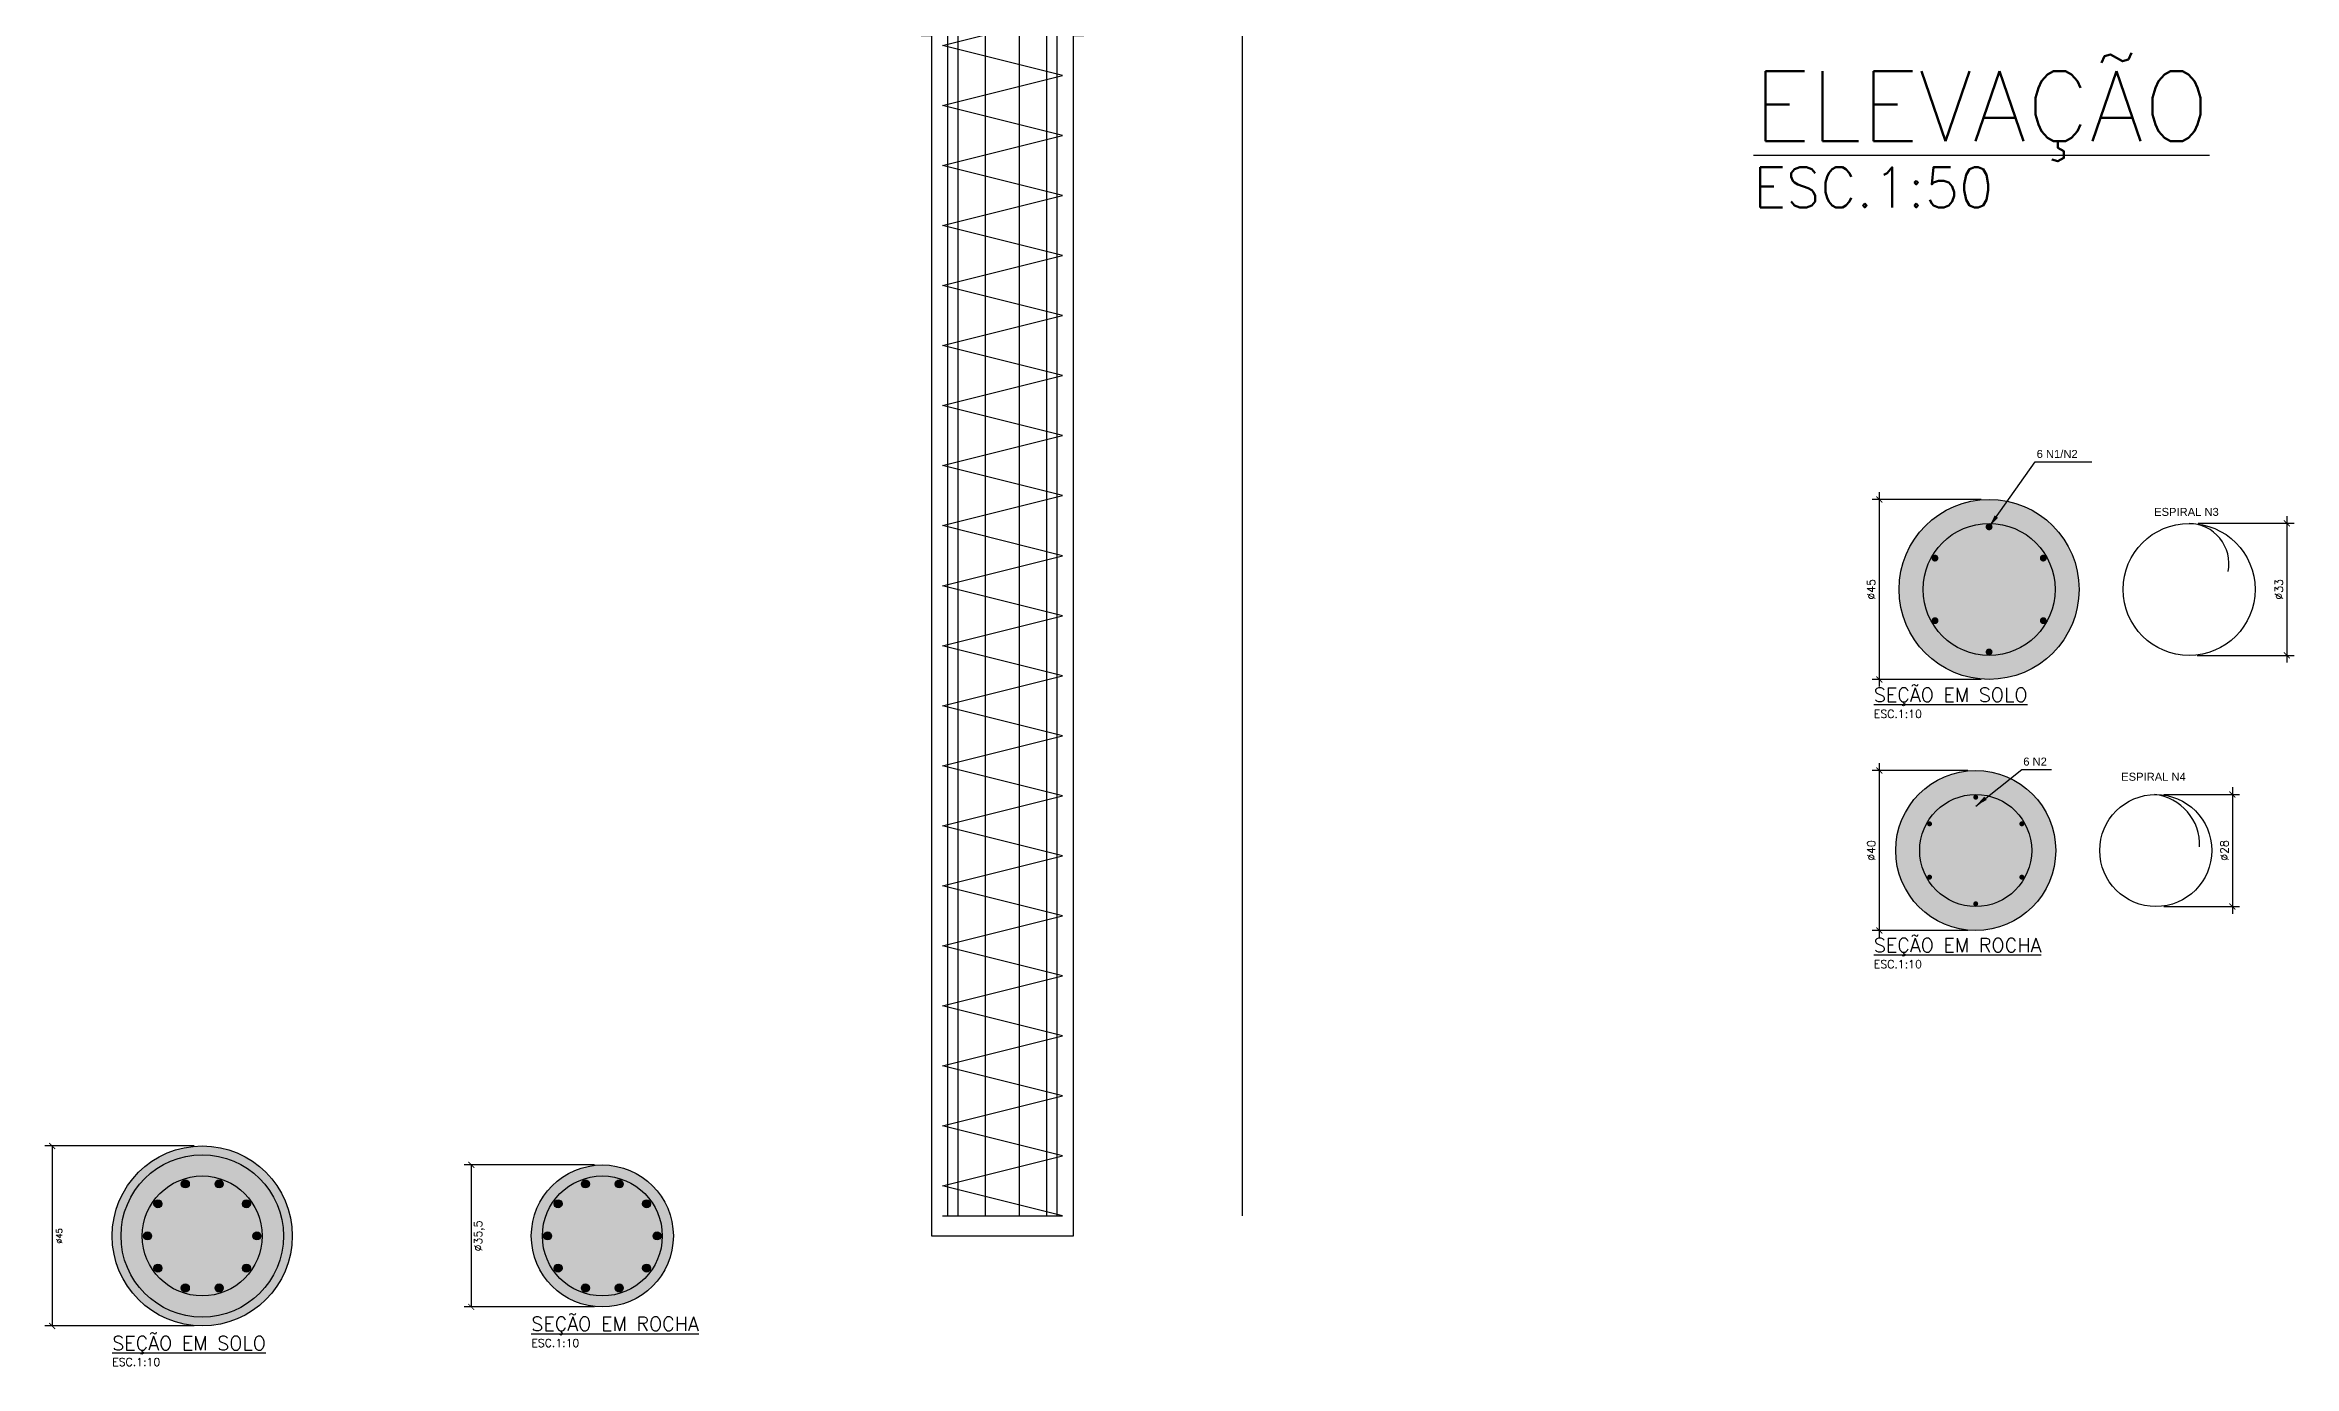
# Model space of a CAD drawing. Header units: millimetres. Extents: x -393 to 8753, y -325 to 18176.
# Drawn here: x -393 to 5228, y -325 to 2976 of the extents above; entities that cross this region are included whole.
import ezdxf

# ---------------------------------------------------------------- set-up
doc = ezdxf.new("R2010")
doc.units = ezdxf.units.MM
for name, color, linetype in [('ARMADURA', 4, 'Continuous'), ('CIVIL-254', 254, 'Continuous'), ('CIVIL-DIM', 1, 'Continuous'), ('CIVIL-FERRO-CORTE', 4, 'Continuous'), ('CIVIL-TX2', 2, 'Continuous'), ('CIVIL-TX5', 5, 'Continuous'), ('FERRO_05', 5, 'Continuous'), ('FORMA_02', 2, 'Continuous'), ('PERFIL', 3, 'Continuous'), ('REVESTIMENTO', 1, 'Continuous')]:
    doc.layers.add(name, color=color, linetype=linetype)
doc.styles.add('140CL-1_10', font='romans.shx', dxfattribs={"height": 35})
doc.styles.add('140CL-1_50', font='romans.shx', dxfattribs={"height": 175})
doc.styles.add('80CL-1_10', font='romans.shx')
doc.styles.add('80CL-1_25', font='romans.shx', dxfattribs={"height": 50})
doc.styles.add('80CL-1_50', font='romans.shx', dxfattribs={"height": 100})
doc.styles.add('ARIAL NORMAL 12.5', font='arial.ttf', dxfattribs={"height": 25})
doc.dimstyles.new('TICK-1_10', dxfattribs={"dimscale": 10, "dimtxt": 2, "dimasz": 1.5, "dimexe": 1.8, "dimexo": 2, "dimgap": 1, "dimtad": 1, "dimlfac": 0.1, "dimtxsty": '80CL-1_10', "dimblk": 'ARCHTICK', "dimcen": -2, "dimdle": 1.8, "dimclrd": 1, "dimclre": 1, "dimclrt": 2, "dimadec": 4, "dimazin": 2, "dimtfac": 1, "dimtmove": 2, "dimatfit": 3, "dimlwd": -1})
doc.dimstyles.new('TICK-1_25', dxfattribs={"dimscale": 25, "dimtxt": 50, "dimasz": 1.5, "dimexe": 1.8, "dimexo": 2, "dimgap": 1, "dimtad": 1, "dimdec": 1, "dimlfac": 0.1, "dimtxsty": '80CL-1_25', "dimblk": 'ARCHTICK', "dimcen": -2, "dimdle": 1.8, "dimclrd": 1, "dimclre": 1, "dimclrt": 2, "dimadec": 4, "dimazin": 2, "dimtfac": 1, "dimtdec": 1, "dimtmove": 2, "dimatfit": 3, "dimlwd": -1})

# ---------------------------------------------------------------- blocks, each defined once
blk = doc.blocks.new('_ArchTick')
at = {"color": 0, "linetype": 'ByBlock', "const_width": 0.15}
blk.add_lwpolyline([(-0.5, -0.5), (0.5, 0.5)], dxfattribs=at)
blk = doc.blocks.new('*D28')
at = {"layer": 'CIVIL-DIM', "color": 1, "transparency": 16777216}
blk.add_line((4191.5, 1858.7), (4191.5, 1372.7), dxfattribs=at)
at = {"layer": 'CIVIL-DIM', "color": 1, "lineweight": -2, "transparency": 16777216}
for p, q in [((4445.9, 1840.7), (4173.5, 1840.7)), ((4445.9, 1390.7), (4173.5, 1390.7))]:
    blk.add_line(p, q, dxfattribs=at)
at = {"layer": 'Defpoints', "color": 0, "transparency": 16777216}
for p in [(4465.9, 1840.7), (4191.5, 1390.7), (4465.9, 1390.7)]:
    blk.add_point(p, dxfattribs=at)
at = {"layer": 'CIVIL-DIM', "color": 1, "transparency": 16777216, "xscale": 15, "yscale": 15, "zscale": 15}
for p, rotation in [((4191.5, 1840.7), 90), ((4191.5, 1390.7), 270)]:
    blk.add_blockref('_ArchTick', p, dxfattribs=dict(at, rotation=rotation))
at = {"layer": 'CIVIL-DIM', "color": 2, "transparency": 16777216, "insert": (4171.5, 1615.7), "char_height": 20, "attachment_point": 5, "rotation": 90, "style": '80CL-1_10'}
blk.add_mtext('%%C45', dxfattribs=at)
blk = doc.blocks.new('*D29')
at = {"layer": 'CIVIL-DIM', "color": 1, "transparency": 16777216}
blk.add_line((5210, 1798.9), (5210, 1432.7), dxfattribs=at)
at = {"layer": 'CIVIL-DIM', "color": 1, "lineweight": -2, "transparency": 16777216}
for p, q in [((4988.2, 1780.9), (5228, 1780.9)), ((4985.9, 1450.7), (5228, 1450.7))]:
    blk.add_line(p, q, dxfattribs=at)
at = {"layer": 'Defpoints', "color": 0, "transparency": 16777216}
for p in [(4968.2, 1780.9), (4965.9, 1450.7), (5210, 1450.7)]:
    blk.add_point(p, dxfattribs=at)
at = {"layer": 'CIVIL-DIM', "color": 1, "transparency": 16777216, "xscale": 15, "yscale": 15, "zscale": 15}
for p, rotation in [((5210, 1780.9), 90), ((5210, 1450.7), 270)]:
    blk.add_blockref('_ArchTick', p, dxfattribs=dict(at, rotation=rotation))
at = {"layer": 'CIVIL-DIM', "color": 2, "transparency": 16777216, "insert": (5190, 1615.8), "char_height": 20, "attachment_point": 5, "rotation": 90, "style": '80CL-1_10'}
blk.add_mtext('%%C33', dxfattribs=at)
blk = doc.blocks.new('*U25')
at = {"layer": 'CIVIL-FERRO-CORTE', "const_width": 8.53}
blk.add_lwpolyline([(-4.3, 0, 1), (4.3, 0, 1)], format="xyb", close=True, dxfattribs=at)
blk = doc.blocks.new('*U24')
at = {"layer": 'CIVIL-DIM', "color": 0, "linetype": 'ByBlock', "lineweight": -2, "transparency": 16777216}
blk.add_blockref('*U25', (910259.8, -387124.4), dxfattribs=at)
for p, rotation in [((910124.5, -387202.5), 60), ((910395.2, -387202.5), 300), ((910124.5, -387358.8), 120), ((910395.2, -387358.8), 239.9999999999999), ((910259.8, -387437), 180)]:
    blk.add_blockref('*U25', p, dxfattribs=dict(at, rotation=rotation))
blk = doc.blocks.new('*D30')
at = {"layer": 'CIVIL-DIM', "color": 1, "transparency": 16777216}
blk.add_line((4191.5, 1181.2), (4191.5, 745.2), dxfattribs=at)
at = {"layer": 'CIVIL-DIM', "color": 1, "lineweight": -2, "transparency": 16777216}
for p, q in [((4412.5, 1163.2), (4173.5, 1163.2)), ((4412.5, 763.2), (4173.5, 763.2))]:
    blk.add_line(p, q, dxfattribs=at)
at = {"layer": 'Defpoints', "color": 0, "transparency": 16777216}
for p in [(4432.5, 1163.2), (4191.5, 763.2), (4432.5, 763.2)]:
    blk.add_point(p, dxfattribs=at)
at = {"layer": 'CIVIL-DIM', "color": 1, "transparency": 16777216, "xscale": 15, "yscale": 15, "zscale": 15}
for p, rotation in [((4191.5, 1163.2), 90), ((4191.5, 763.2), 270)]:
    blk.add_blockref('_ArchTick', p, dxfattribs=dict(at, rotation=rotation))
at = {"layer": 'CIVIL-DIM', "color": 2, "transparency": 16777216, "insert": (4171.5, 963.2), "char_height": 20, "attachment_point": 5, "rotation": 90, "style": '80CL-1_10'}
blk.add_mtext('%%C40', dxfattribs=at)
blk = doc.blocks.new('*D31')
at = {"layer": 'CIVIL-DIM', "color": 1, "lineweight": -2, "transparency": 16777216}
for p, q in [((4902.5, 1103.2), (5092, 1103.2)), ((4902.5, 823.2), (5092, 823.2))]:
    blk.add_line(p, q, dxfattribs=at)
at = {"layer": 'CIVIL-DIM', "color": 1, "transparency": 16777216}
blk.add_line((5074, 1121.2), (5074, 805.2), dxfattribs=at)
at = {"layer": 'Defpoints', "color": 0, "transparency": 16777216}
for p in [(4882.5, 1103.2), (4882.5, 823.2), (5074, 823.2)]:
    blk.add_point(p, dxfattribs=at)
at = {"layer": 'CIVIL-DIM', "color": 1, "transparency": 16777216, "xscale": 15, "yscale": 15, "zscale": 15}
for p, rotation in [((5074, 1103.2), 90), ((5074, 823.2), 270)]:
    blk.add_blockref('_ArchTick', p, dxfattribs=dict(at, rotation=rotation))
at = {"layer": 'CIVIL-DIM', "color": 2, "transparency": 16777216, "insert": (5054, 963.2), "char_height": 20, "attachment_point": 5, "rotation": 90, "style": '80CL-1_10'}
blk.add_mtext('%%C28', dxfattribs=at)
blk = doc.blocks.new('*U26')
at = {"layer": 'CIVIL-FERRO-CORTE', "const_width": 6.11}
blk.add_lwpolyline([(3.1, 0, 1), (-3.1, 0, 1)], format="xyb", close=True, dxfattribs=at)
blk = doc.blocks.new('*U27')
at = {"color": 0, "linetype": 'ByBlock', "lineweight": -2, "transparency": 16777216}
for p, rotation in [((6917.9, 5573.6), 180), ((6802.6, 5507.1), 240), ((7033.2, 5507.1), 120), ((6802.6, 5373.9), 300), ((7033.2, 5373.9), 60)]:
    blk.add_blockref('*U26', p, dxfattribs=dict(at, rotation=rotation))
blk.add_blockref('*U26', (6917.9, 5307.4), dxfattribs=at)
blk = doc.blocks.new('*D1')
at = {"color": 1}
for p, q in [((-20, 225), (-393, 225)), ((-375, 225), (-375, -225)), ((-20, -225), (-393, -225))]:
    blk.add_line(p, q, dxfattribs=at)
at = {"layer": 'Defpoints'}
for p in [(-375, 225), (0, 225), (0, -225)]:
    blk.add_point(p, dxfattribs=at)
at = {"color": 1, "xscale": 15, "yscale": 15}
for p, rotation in [((-375, 225), 270), ((-375, -225), 90)]:
    blk.add_blockref('_ArchTick', p, dxfattribs=dict(at, rotation=rotation))
at = {"color": 2, "insert": (-357.5, 0), "char_height": 15, "attachment_point": 5, "rotation": 90, "style": '80CL-1_10'}
blk.add_mtext('%%c45', dxfattribs=at)
blk = doc.blocks.new('*D2')
at = {"color": 1}
for p, q in [((980, 177.5), (654.5, 177.5)), ((672.5, 177.5), (672.5, -177.5)), ((980, -177.5), (654.5, -177.5))]:
    blk.add_line(p, q, dxfattribs=at)
at = {"layer": 'Defpoints'}
for p in [(672.5, 177.5), (1000, 177.5), (1000, -177.5)]:
    blk.add_point(p, dxfattribs=at)
at = {"color": 1, "xscale": 15, "yscale": 15}
for p, rotation in [((672.5, 177.5), 270), ((672.5, -177.5), 90)]:
    blk.add_blockref('_ArchTick', p, dxfattribs=dict(at, rotation=rotation))
at = {"color": 2, "insert": (692.5, 0), "char_height": 20, "attachment_point": 5, "rotation": 90, "style": '80CL-1_10'}
blk.add_mtext('%%c35,5', dxfattribs=at)

msp = doc.modelspace()

# ---------------------------------------------------------------- hatches: boundary and pattern name
at = {"layer": 'CIVIL-254'}
h = msp.add_hatch(color=256, dxfattribs=at)
h.dxf.hatch_style = 1
h.paths.add_polyline_path([(4690.898, 1615.726, 1), (4240.898, 1615.726, 1)])
h = msp.add_hatch(color=256, dxfattribs=at)
h.dxf.hatch_style = 1
edge = h.paths.add_edge_path()
edge.add_arc((4432.457, 963.226), 200, 0, 360)
h = msp.add_hatch(color=256, dxfattribs=at)
edge = h.paths.add_edge_path()
edge.add_ellipse((0, 0), major_axis=(225, 0), ratio=1, start_angle=0, end_angle=360)
h = msp.add_hatch(color=256, dxfattribs=at)
edge = h.paths.add_edge_path()
edge.add_ellipse((1000, 0), major_axis=(177.5, 0), ratio=1, start_angle=0, end_angle=360)
at = {"layer": 'FERRO_05'}
h = msp.add_hatch(color=256, dxfattribs=at)
edge = h.paths.add_edge_path()
edge.add_ellipse((-42.243, 130.009), major_axis=(10, 0), ratio=1, start_angle=0, end_angle=360)
h = msp.add_hatch(color=256, dxfattribs=at)
edge = h.paths.add_edge_path()
edge.add_ellipse((42.243, 130.009), major_axis=(10, 0), ratio=1, start_angle=0, end_angle=360)
h = msp.add_hatch(color=256, dxfattribs=at)
edge = h.paths.add_edge_path()
edge.add_ellipse((957.757, 130.009), major_axis=(10, 0), ratio=1, start_angle=0, end_angle=360)
h = msp.add_hatch(color=256, dxfattribs=at)
edge = h.paths.add_edge_path()
edge.add_ellipse((1042.243, 130.009), major_axis=(10, 0), ratio=1, start_angle=0, end_angle=360)
h = msp.add_hatch(color=256, dxfattribs=at)
edge = h.paths.add_edge_path()
edge.add_ellipse((-110.593, 80.35), major_axis=(10, 0), ratio=1, start_angle=0, end_angle=360)
h = msp.add_hatch(color=256, dxfattribs=at)
edge = h.paths.add_edge_path()
edge.add_ellipse((110.593, 80.35), major_axis=(10, 0), ratio=1, start_angle=0, end_angle=360)
h = msp.add_hatch(color=256, dxfattribs=at)
edge = h.paths.add_edge_path()
edge.add_ellipse((889.407, 80.35), major_axis=(10, 0), ratio=1, start_angle=0, end_angle=360)
h = msp.add_hatch(color=256, dxfattribs=at)
edge = h.paths.add_edge_path()
edge.add_ellipse((1110.593, 80.35), major_axis=(10, 0), ratio=1, start_angle=0, end_angle=360)
h = msp.add_hatch(color=256, dxfattribs=at)
edge = h.paths.add_edge_path()
edge.add_ellipse((-136.7, 0), major_axis=(10, 0), ratio=1, start_angle=0, end_angle=360)
h = msp.add_hatch(color=256, dxfattribs=at)
edge = h.paths.add_edge_path()
edge.add_ellipse((136.7, 0), major_axis=(10, 0), ratio=1, start_angle=0, end_angle=360)
h = msp.add_hatch(color=256, dxfattribs=at)
edge = h.paths.add_edge_path()
edge.add_ellipse((863.3, 0), major_axis=(10, 0), ratio=1, start_angle=0, end_angle=360)
h = msp.add_hatch(color=256, dxfattribs=at)
edge = h.paths.add_edge_path()
edge.add_ellipse((1136.7, 0), major_axis=(10, 0), ratio=1, start_angle=0, end_angle=360)
h = msp.add_hatch(color=256, dxfattribs=at)
edge = h.paths.add_edge_path()
edge.add_ellipse((-110.593, -80.35), major_axis=(10, 0), ratio=1, start_angle=0, end_angle=360)
h = msp.add_hatch(color=256, dxfattribs=at)
edge = h.paths.add_edge_path()
edge.add_ellipse((110.593, -80.35), major_axis=(10, 0), ratio=1, start_angle=0, end_angle=360)
h = msp.add_hatch(color=256, dxfattribs=at)
edge = h.paths.add_edge_path()
edge.add_ellipse((889.407, -80.35), major_axis=(10, 0), ratio=1, start_angle=0, end_angle=360)
h = msp.add_hatch(color=256, dxfattribs=at)
edge = h.paths.add_edge_path()
edge.add_ellipse((1110.593, -80.35), major_axis=(10, 0), ratio=1, start_angle=0, end_angle=360)
h = msp.add_hatch(color=256, dxfattribs=at)
edge = h.paths.add_edge_path()
edge.add_ellipse((-42.243, -130.009), major_axis=(10, 0), ratio=1, start_angle=0, end_angle=360)
h = msp.add_hatch(color=256, dxfattribs=at)
edge = h.paths.add_edge_path()
edge.add_ellipse((42.243, -130.009), major_axis=(10, 0), ratio=1, start_angle=0, end_angle=360)
h = msp.add_hatch(color=256, dxfattribs=at)
edge = h.paths.add_edge_path()
edge.add_ellipse((957.757, -130.009), major_axis=(10, 0), ratio=1, start_angle=0, end_angle=360)
h = msp.add_hatch(color=256, dxfattribs=at)
edge = h.paths.add_edge_path()
edge.add_ellipse((1042.243, -130.009), major_axis=(10, 0), ratio=1, start_angle=0, end_angle=360)

# ---------------------------------------------------------------- linework, layer by layer
at = {"layer": 'ARMADURA'}
msp.add_lwpolyline([(1850.15, 50), (2149.85, 50), (1850.15, 125), (2149.85, 200), (1850.15, 275), (2149.85, 350), (1850.15, 425), (2149.85, 500), (1850.15, 575), (2149.85, 650), (1850.15, 725), (2149.85, 800), (1850.15, 875), (2149.85, 950), (1850.15, 1025), (2149.85, 1100), (1850.15, 1175), (2149.85, 1250), (1850.15, 1325), (2149.85, 1400), (1850.15, 1475), (2149.85, 1550), (1850.15, 1625), (2149.85, 1700), (1850.15, 1775), (2149.85, 1850), (1850.15, 1925), (2149.85, 2000), (1850.15, 2075), (2149.85, 2150), (1850.15, 2225), (2149.85, 2300), (1850.15, 2375), (2149.85, 2450), (1850.15, 2525), (2149.85, 2600), (1850.15, 2675), (2149.85, 2750), (1850.15, 2825), (2149.85, 2900), (1850.15, 2975), (2149.85, 3050)], dxfattribs=at)
for centre in [(0, 0), (1000, 0)]:
    msp.add_circle(centre, 149.85, dxfattribs=at)
at = {"layer": 'FERRO_05'}
for p, q in [((1863.3, 50), (1863.3, 14250)), ((1889.407, 50), (1889.407, 14250)), ((1889.407, 50), (1889.407, 14250)), ((1957.757, 50), (1957.757, 14250)), ((1957.757, 50), (1957.757, 14250)), ((2042.243, 50), (2042.243, 14250)), ((2042.243, 50), (2042.243, 14250)), ((2110.593, 50), (2110.593, 14250)), ((2110.593, 50), (2110.593, 14250)), ((2136.7, 50), (2136.7, 14250)), ((2600, 50), (2600, 12050))]:
    msp.add_line(p, q, dxfattribs=at)
for centre, radius in [((4465.898, 1615.726), 165), ((4965.898, 1615.726), 165), ((4432.457, 963.226), 140), ((4882.457, 963.226), 140), ((4882.457, 963.226), 140), ((-42.243, 130.009), 10), ((42.243, 130.009), 10), ((957.757, 130.009), 10), ((1042.243, 130.009), 10), ((-110.593, 80.35), 10), ((110.593, 80.35), 10), ((889.407, 80.35), 10), ((1110.593, 80.35), 10), ((-136.7, 0), 10), ((136.7, 0), 10), ((863.3, 0), 10), ((1136.7, 0), 10), ((-110.593, -80.35), 10), ((110.593, -80.35), 10), ((889.407, -80.35), 10), ((1110.593, -80.35), 10), ((-42.243, -130.009), 10), ((42.243, -130.009), 10), ((957.757, -130.009), 10), ((1042.243, -130.009), 10)]:
    msp.add_circle(centre, radius, dxfattribs=at)
for centre, radius, start, end in [((4964.305, 1679.92), 100.819, 348.864721, 89.09449), ((4865.485, 977.27), 126.708, 357.65992, 83.631202)]:
    msp.add_arc(centre, radius, start, end, dxfattribs=at)
at = {"layer": 'FORMA_02'}
for centre, radius in [((4465.898, 1615.726), 225), ((4432.457, 963.226), 200), ((0, 0), 225), ((1000, 0), 177.5)]:
    msp.add_circle(centre, radius, dxfattribs=at)
at = {"layer": 'PERFIL'}
msp.add_lwpolyline([(1822.5, 0), (2177.5, 0), (2177.5, 3000), (2203, 3000), (2203, 13000), (1797, 13000), (1797, 3000), (1822.5, 3000), (1822.5, 0)], dxfattribs=at)
at = {"layer": 'REVESTIMENTO'}
for centre, radius in [((0, 0), 203), ((1000, 0), 177.5)]:
    msp.add_circle(centre, radius, dxfattribs=at)

# ---------------------------------------------------------------- block references
msp.add_blockref('*U27', (-2485.448, -4477.279))
at = {"layer": 'CIVIL-DIM'}
msp.add_blockref('*U24', (-905793.918, 388896.395), dxfattribs=at)

# ---------------------------------------------------------------- texts
at = {"layer": 'CIVIL-TX2'}
for s, height, style, p in [('ESC.1:50', 100, '80CL-1_50', (3876.75, 2570.439)), ('6 N1/N2', 20, 'ARIAL NORMAL 12.5', (4584.716, 1944.191)), ('ESPIRAL N3', 20, 'ARIAL NORMAL 12.5', (4878.378, 1799.392)), ('ESC.1:10', 20, '80CL-1_10', (4177.809, 1294.681)), ('6 N2', 20, 'ARIAL NORMAL 12.5', (4551.275, 1175.389)), ('ESPIRAL N4', 20, 'ARIAL NORMAL 12.5', (4796.024, 1137.545)), ('ESC.1:10', 20, '80CL-1_10', (4177.809, 669.181)), ('ESC.1:10', 20, '80CL-1_10', (822.5, -277.5)), ('ESC.1:10', 20, '80CL-1_10', (-225, -325))]:
    msp.add_text(s, height=height, dxfattribs=dict(at, style=style)).set_placement(p)
at = {"layer": 'CIVIL-TX5'}
for s, height, style, p in [('%%UELEVAÇÃO', 175, '140CL-1_50', (3876.75, 2735.439)), ('%%USEÇÃO EM SOLO', 35, '140CL-1_10', (4177.809, 1334.681)), ('%%USEÇÃO EM ROCHA', 35, '140CL-1_10', (4177.809, 709.181)), ('%%USEÇÃO EM ROCHA', 35, '140CL-1_10', (822.5, -237.5)), ('%%USEÇÃO EM SOLO', 35, '140CL-1_10', (-225, -285))]:
    msp.add_text(s, height=height, dxfattribs=dict(at, style=style)).set_placement(p)

# ---------------------------------------------------------------- dimensions: what is measured, and where the dimension line sits
for base, p1, p2, override, picture, middle in [((-375, 225), (0, 225), (0, -225), {"dimtxt": 1.5, "dimpost": '%%c<>'}, '*D1', (-357.5, 0)), ((672.5, 177.5), (1000, 177.5), (1000, -177.5), {"dimtad": 1, "dimjust": 0, "dimpost": '%%c<>'}, '*D2', (692.5, 0))]:
    dim = msp.add_linear_dim(base=base, p1=p1, p2=p2, angle=90, dimstyle='TICK-1_10', override=override)
    dim.commit()
    dim.dimension.update_dxf_attribs({"geometry": picture, "text_midpoint": middle})
at = {"layer": 'CIVIL-DIM'}
for base, p1, p2, picture, middle in [((4191.493, 1390.726), (4465.898, 1840.726), (4465.898, 1390.726), '*D28', (4171.493, 1615.726)), ((4191.493, 763.226), (4432.457, 1163.226), (4432.457, 763.226), '*D30', (4171.493, 963.226)), ((5074.04, 823.226), (4882.457, 1103.226), (4882.457, 823.226), '*D31', (5054.04, 963.226))]:
    dim = msp.add_linear_dim(base=base, p1=p1, p2=p2, angle=90, text='%%C<>', dimstyle='TICK-1_10', dxfattribs=at)
    dim.commit()
    dim.dimension.update_dxf_attribs({"geometry": picture, "text_midpoint": middle})
dim = msp.add_linear_dim(base=(5209.981, 1450.726), p1=(4968.247, 1780.919), p2=(4965.898, 1450.726), angle=90, text='%%C<>', dimstyle='TICK-1_10', override={"dimdec": 0}, dxfattribs=at)
dim.commit()
dim.dimension.update_dxf_attribs({"geometry": '*D29', "text_midpoint": (5189.981, 1615.823)})

# ---------------------------------------------------------------- leaders
for points in [[(4465.898, 1772.023), (4581.036, 1934.271), (4722.9, 1934.271)], [(4432.457, 1074.346), (4547.595, 1165.469), (4621.95, 1165.469)]]:
    msp.add_leader(points, dimstyle='TICK-1_25', override={"dimasz": 1.25, "dimgap": 1, "dimtad": 0}, dxfattribs=at)

doc.saveas('drawing.dxf')
